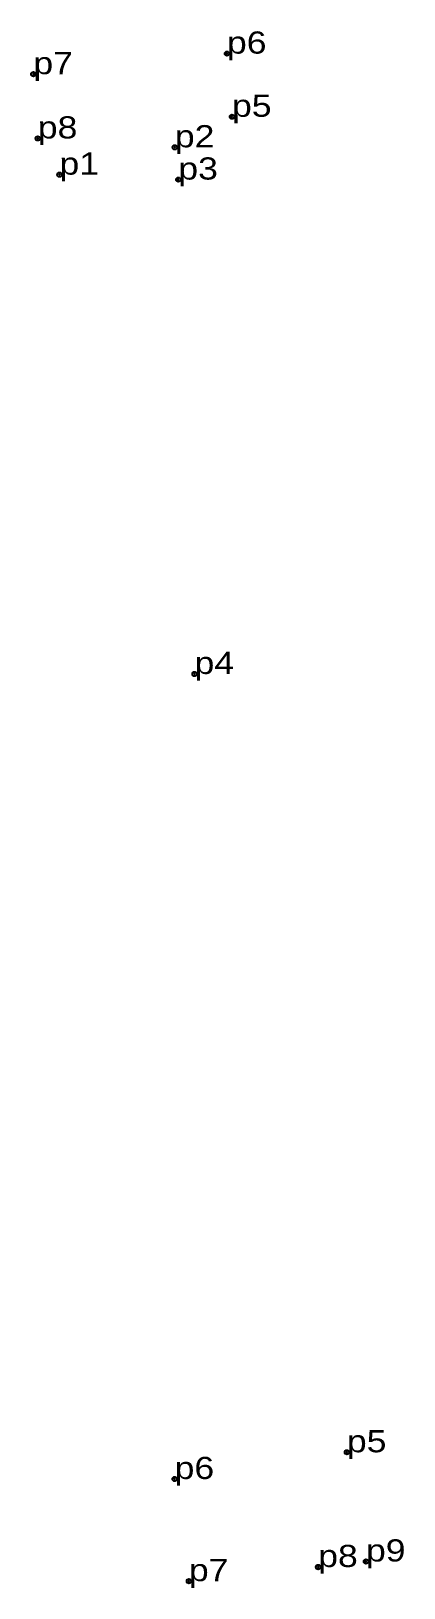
# Model space of a CAD drawing. Header units: metres. Extents: x 540596 to 552689, y 1835524 to 1841799.
# Drawn here: x 549895.6 to 549925.9, y 1838260 to 1838386.4 of the extents above; entities that cross this region are included whole.
import ezdxf

# ---------------------------------------------------------------- set-up
doc = ezdxf.new("R2010")
doc.units = ezdxf.units.M
doc.header["$LTSCALE"] = 0.72
doc.header["$PDMODE"] = 32
doc.header["$PDSIZE"] = 0.36
doc.layers.add('12', color=7, linetype='Continuous')
doc.layers.add('7', color=7, linetype='Continuous')

msp = doc.modelspace()

# ---------------------------------------------------------------- linework, layer by layer
at = {"layer": '7'}
for p in [(549911.55, 1838384.61), (549895.83, 1838382.94), (549911.96, 1838379.48), (549896.19, 1838377.72), (549907.32, 1838377), (549897.95, 1838374.78), (549907.6, 1838374.38), (549908.92, 1838334.22), (549921.29, 1838271), (549907.3, 1838268.83), (549922.84, 1838262.13), (549918.96, 1838261.68), (549918.96, 1838261.67), (549908.46, 1838260.53)]:
    msp.add_point(p, dxfattribs=at)

# ---------------------------------------------------------------- texts
at = {"layer": '12', "width": 1.2}
for s, p in [('p6', (549911.55, 1838384.61)), ('p7', (549895.83, 1838382.94)), ('p5', (549911.96, 1838379.48)), ('p8', (549896.19, 1838377.72)), ('p2', (549907.32, 1838377)), ('p1', (549897.95, 1838374.78)), ('p3', (549907.6, 1838374.38)), ('p4', (549908.92, 1838334.22)), ('p5', (549921.29, 1838271)), ('p5', (549921.29, 1838271)), ('p6', (549907.3, 1838268.83)), ('p6', (549907.3, 1838268.83)), ('p8', (549918.96, 1838261.68)), ('p8', (549918.96, 1838261.68)), ('p9', (549922.84, 1838262.13)), ('p9', (549922.84, 1838262.13)), ('p7', (549908.46, 1838260.53)), ('p7', (549908.46, 1838260.53))]:
    msp.add_text(s, height=1.8, dxfattribs=at).set_placement(p)

doc.saveas('drawing.dxf')
